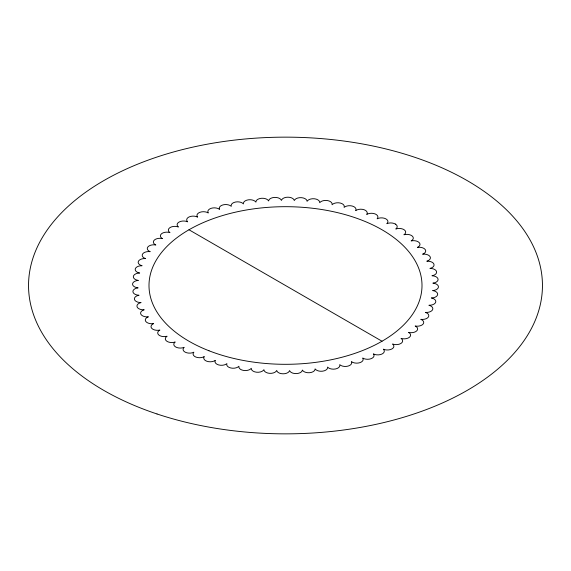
<?xml version="1.0" encoding="UTF-8"?>
<svg xmlns="http://www.w3.org/2000/svg" width="571" height="571" viewBox="0 0 571 571"><rect width="100%" height="100%" fill="white"/><g stroke="black" fill="none" stroke-linecap="round" stroke-linejoin="round"><path stroke-width="0.86" d="M188.98 229.77L382.02 341.23M157.025 413.975A256.95 148.346 0 0 0 542.45 285.5A256.95 148.346 0 0 0 157.025 157.025A256.95 148.346 0 0 0 157.025 413.975M395.389 224.068A6.481 3.74 0 0 0 386.838 223.675A6.481 3.74 0 0 0 385.696 218.772A6.481 3.74 0 0 0 377.117 218.814A6.481 3.74 0 0 0 375.24 213.982A6.481 3.74 0 0 0 366.703 214.453A6.481 3.74 0 0 0 364.105 209.735A6.481 3.74 0 0 0 355.669 210.642A6.481 3.74 0 0 0 352.364 206.074A6.481 3.74 0 0 0 344.106 207.394A6.481 3.74 0 0 0 340.123 203.005A6.481 3.74 0 0 0 332.086 204.739A6.481 3.74 0 0 0 327.461 200.571A6.481 3.74 0 0 0 319.717 202.705A6.481 3.74 0 0 0 314.478 198.787A6.481 3.74 0 0 0 307.091 201.299A6.481 3.74 0 0 0 301.281 197.659A6.481 3.74 0 0 0 294.301 200.535A6.481 3.74 0 0 0 287.962 197.195A6.481 3.74 0 0 0 281.439 200.414A6.481 3.74 0 0 0 274.622 197.409A6.481 3.74 0 0 0 268.606 200.942A6.481 3.74 0 0 0 261.361 198.294A6.481 3.74 0 0 0 255.908 202.113A6.481 3.74 0 0 0 248.292 199.836A6.481 3.74 0 0 0 243.432 203.918A6.481 3.74 0 0 0 235.502 202.034A6.481 3.74 0 0 0 231.276 206.345A6.481 3.74 0 0 0 223.09 204.868A6.481 3.74 0 0 0 219.535 209.379A6.481 3.74 0 0 0 211.156 208.315A6.481 3.74 0 0 0 208.294 212.983A6.481 3.74 0 0 0 199.786 212.355A6.481 3.74 0 0 0 197.637 217.144A6.481 3.74 0 0 0 189.072 216.944A6.481 3.74 0 0 0 187.659 221.826A6.481 3.74 0 0 0 179.087 222.055A6.481 3.74 0 0 0 178.416 226.994A6.481 3.74 0 0 0 169.915 227.651A6.481 3.74 0 0 0 169.994 232.604A6.481 3.74 0 0 0 161.622 233.689A6.481 3.74 0 0 0 162.45 238.614A6.481 3.74 0 0 0 154.277 240.12A6.481 3.74 0 0 0 155.84 244.988A6.481 3.74 0 0 0 147.925 246.893A6.481 3.74 0 0 0 150.216 251.668A6.481 3.74 0 0 0 142.622 253.967A6.481 3.74 0 0 0 145.619 258.599A6.481 3.74 0 0 0 138.403 261.275A6.481 3.74 0 0 0 142.093 265.743A6.481 3.74 0 0 0 135.306 268.77A6.481 3.74 0 0 0 139.659 273.031A6.481 3.74 0 0 0 133.35 276.393A6.481 3.74 0 0 0 138.332 280.418A6.481 3.74 0 0 0 132.551 284.08A6.481 3.74 0 0 0 138.125 287.848A6.481 3.74 0 0 0 132.922 291.781A6.481 3.74 0 0 0 139.038 295.25A6.481 3.74 0 0 0 134.449 299.432A6.481 3.74 0 0 0 141.066 302.587A6.481 3.74 0 0 0 137.126 306.984A6.481 3.74 0 0 0 144.199 309.789A6.481 3.74 0 0 0 140.937 314.364A6.481 3.74 0 0 0 148.403 316.805A6.481 3.74 0 0 0 145.841 321.53A6.481 3.74 0 0 0 153.649 323.586A6.481 3.74 0 0 0 151.815 328.425A6.481 3.74 0 0 0 159.901 330.074A6.481 3.74 0 0 0 158.802 334.984A6.481 3.74 0 0 0 167.103 336.226A6.481 3.74 0 0 0 166.753 341.173A6.481 3.74 0 0 0 175.211 341.986A6.481 3.74 0 0 0 175.611 346.932A6.481 3.74 0 0 0 184.162 347.325A6.481 3.74 0 0 0 185.304 352.228A6.481 3.74 0 0 0 193.883 352.186A6.481 3.74 0 0 0 195.76 357.018A6.481 3.74 0 0 0 204.297 356.547A6.481 3.74 0 0 0 206.895 361.265A6.481 3.74 0 0 0 215.331 360.358A6.481 3.74 0 0 0 218.636 364.926A6.481 3.74 0 0 0 226.894 363.606A6.481 3.74 0 0 0 230.877 367.995A6.481 3.74 0 0 0 238.914 366.261A6.481 3.74 0 0 0 243.539 370.429A6.481 3.74 0 0 0 251.283 368.295A6.481 3.74 0 0 0 256.522 372.213A6.481 3.74 0 0 0 263.909 369.701A6.481 3.74 0 0 0 269.719 373.341A6.481 3.74 0 0 0 276.699 370.465A6.481 3.74 0 0 0 283.038 373.805A6.481 3.74 0 0 0 289.561 370.586A6.481 3.74 0 0 0 296.378 373.591A6.481 3.74 0 0 0 302.394 370.058A6.481 3.74 0 0 0 309.639 372.706A6.481 3.74 0 0 0 315.092 368.887A6.481 3.74 0 0 0 322.708 371.164A6.481 3.74 0 0 0 327.568 367.082A6.481 3.74 0 0 0 335.498 368.966A6.481 3.74 0 0 0 339.724 364.655A6.481 3.74 0 0 0 347.91 366.132A6.481 3.74 0 0 0 351.465 361.621A6.481 3.74 0 0 0 359.844 362.685A6.481 3.74 0 0 0 362.706 358.017A6.481 3.74 0 0 0 371.214 358.645A6.481 3.74 0 0 0 373.363 353.856A6.481 3.74 0 0 0 381.928 354.056A6.481 3.74 0 0 0 383.341 349.174A6.481 3.74 0 0 0 391.913 348.945A6.481 3.74 0 0 0 392.584 344.006A6.481 3.74 0 0 0 401.085 343.349A6.481 3.74 0 0 0 401.006 338.396A6.481 3.74 0 0 0 409.378 337.311A6.481 3.74 0 0 0 408.55 332.386A6.481 3.74 0 0 0 416.723 330.88A6.481 3.74 0 0 0 415.16 326.012A6.481 3.74 0 0 0 423.075 324.107A6.481 3.74 0 0 0 420.784 319.332A6.481 3.74 0 0 0 428.378 317.033A6.481 3.74 0 0 0 425.381 312.401A6.481 3.74 0 0 0 432.597 309.725A6.481 3.74 0 0 0 428.907 305.257A6.481 3.74 0 0 0 435.694 302.23A6.481 3.74 0 0 0 431.341 297.969A6.481 3.74 0 0 0 437.65 294.607A6.481 3.74 0 0 0 432.668 290.582A6.481 3.74 0 0 0 438.449 286.92A6.481 3.74 0 0 0 432.875 283.152A6.481 3.74 0 0 0 438.078 279.219A6.481 3.74 0 0 0 431.962 275.75A6.481 3.74 0 0 0 436.551 271.568A6.481 3.74 0 0 0 429.934 268.413A6.481 3.74 0 0 0 433.874 264.016A6.481 3.74 0 0 0 426.801 261.211A6.481 3.74 0 0 0 430.063 256.636A6.481 3.74 0 0 0 422.597 254.195A6.481 3.74 0 0 0 425.159 249.47A6.481 3.74 0 0 0 417.351 247.414A6.481 3.74 0 0 0 419.185 242.575A6.481 3.74 0 0 0 411.099 240.926A6.481 3.74 0 0 0 412.198 236.016A6.481 3.74 0 0 0 403.897 234.774A6.481 3.74 0 0 0 404.247 229.827A6.481 3.74 0 0 0 395.789 229.014A6.481 3.74 0 0 0 395.389 224.068M208.986 350.765A136.505 78.812 0 0 0 421.655 291.124A136.505 78.812 0 0 0 225.852 214.61A136.505 78.812 0 0 0 208.986 350.765"/></g></svg>
